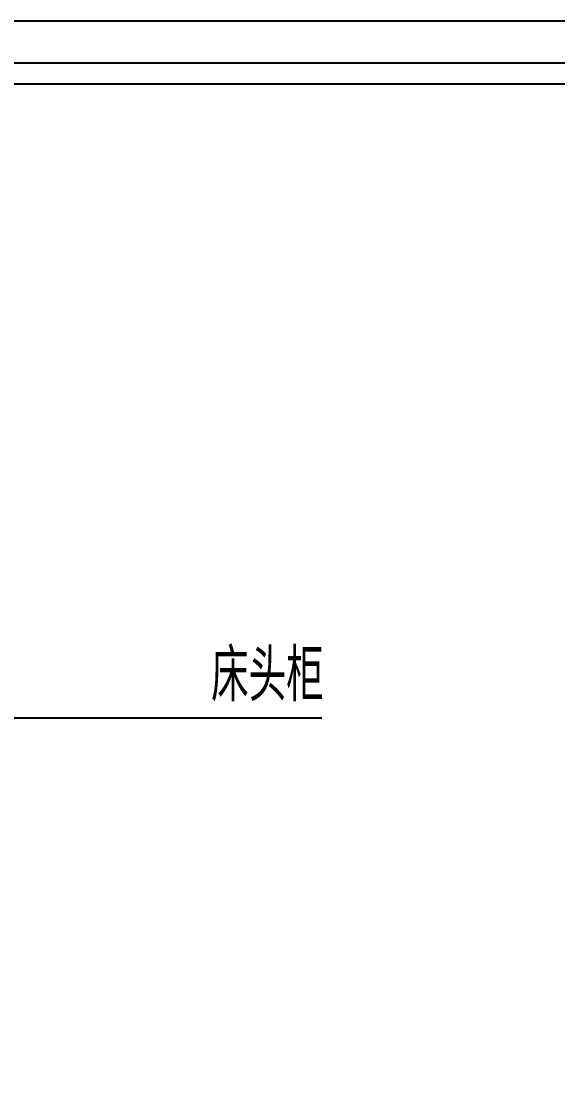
# Model space of a CAD drawing. Extents: x 23971 to 232415, y -48119 to 67869.
# Drawn here: x 228247 to 230331, y 38219 to 42314 of the extents above; entities that cross this region are included whole.
import ezdxf

# ---------------------------------------------------------------- set-up
doc = ezdxf.new("R2010")
doc.units = 0
doc.header["$LTSCALE"] = 1000
doc.header["$MEASUREMENT"] = 0
doc.layers.add('PUB_DIM', color=3, linetype='Continuous')
doc.layers.add('PUB_TEXT', color=7, linetype='Continuous')
doc.styles.add('_TCH_DIM', font='SIMPLEX', dxfattribs={"bigfont": 'GBCBIG'})
doc.styles.get("Standard").update_dxf_attribs({"font": 'gbenor.shx', "bigfont": 'gbcbig.shx'})
doc.dimstyles.new('ISO-25', dxfattribs={"dimtxt": 2.5, "dimasz": 2.5, "dimexe": 1.25, "dimexo": 0.625, "dimtad": 1, "dimtxsty": 'Standard', "dimcen": 2.5, "dimadec": 0, "dimazin": 0, "dimtfac": 1, "dimtmove": 0, "dimatfit": 3, "dimfxl": 1, "dimarcsym": 0})

# ---------------------------------------------------------------- blocks, each defined once
blk = doc.blocks.new('40kuang')
at = {"color": 251}
blk.add_line((-169558.1, 36672.9), (-181089.5, 36672.9), dxfattribs=at)
blk.add_line((-169639.4, 36591.5), (-181008.2, 36591.5))
blk.add_lwpolyline([(-181275.4, 28435.5), (-169395.4, 28435.5), (-169395.4, 36835.5), (-181275.4, 36835.5)], close=True)

msp = doc.modelspace()

# ---------------------------------------------------------------- block references
at = {"color": 146}
msp.add_blockref('40kuang', (401809.9, 5478.9), dxfattribs=at)

# ---------------------------------------------------------------- texts
at = {"layer": 'PUB_TEXT', "style": '_TCH_DIM'}
msp.add_text('床头柜', height=202.55, dxfattribs=at).set_placement((228984.7, 39675.4, 0))

# ---------------------------------------------------------------- leaders
at = {"layer": 'PUB_DIM'}
msp.add_leader([(226895.2, 39612.4, 0), (229414.3, 39612.4, 0)], dimstyle='ISO-25', override={"dimscale": 0, "dimasz": 120, "dimtad": 0, "dimldrblk": 'DotSmall', "dimfxl": 100, "dimfxlon": 1, "dimarcsym": 1}, dxfattribs=at)

doc.saveas('drawing.dxf')
